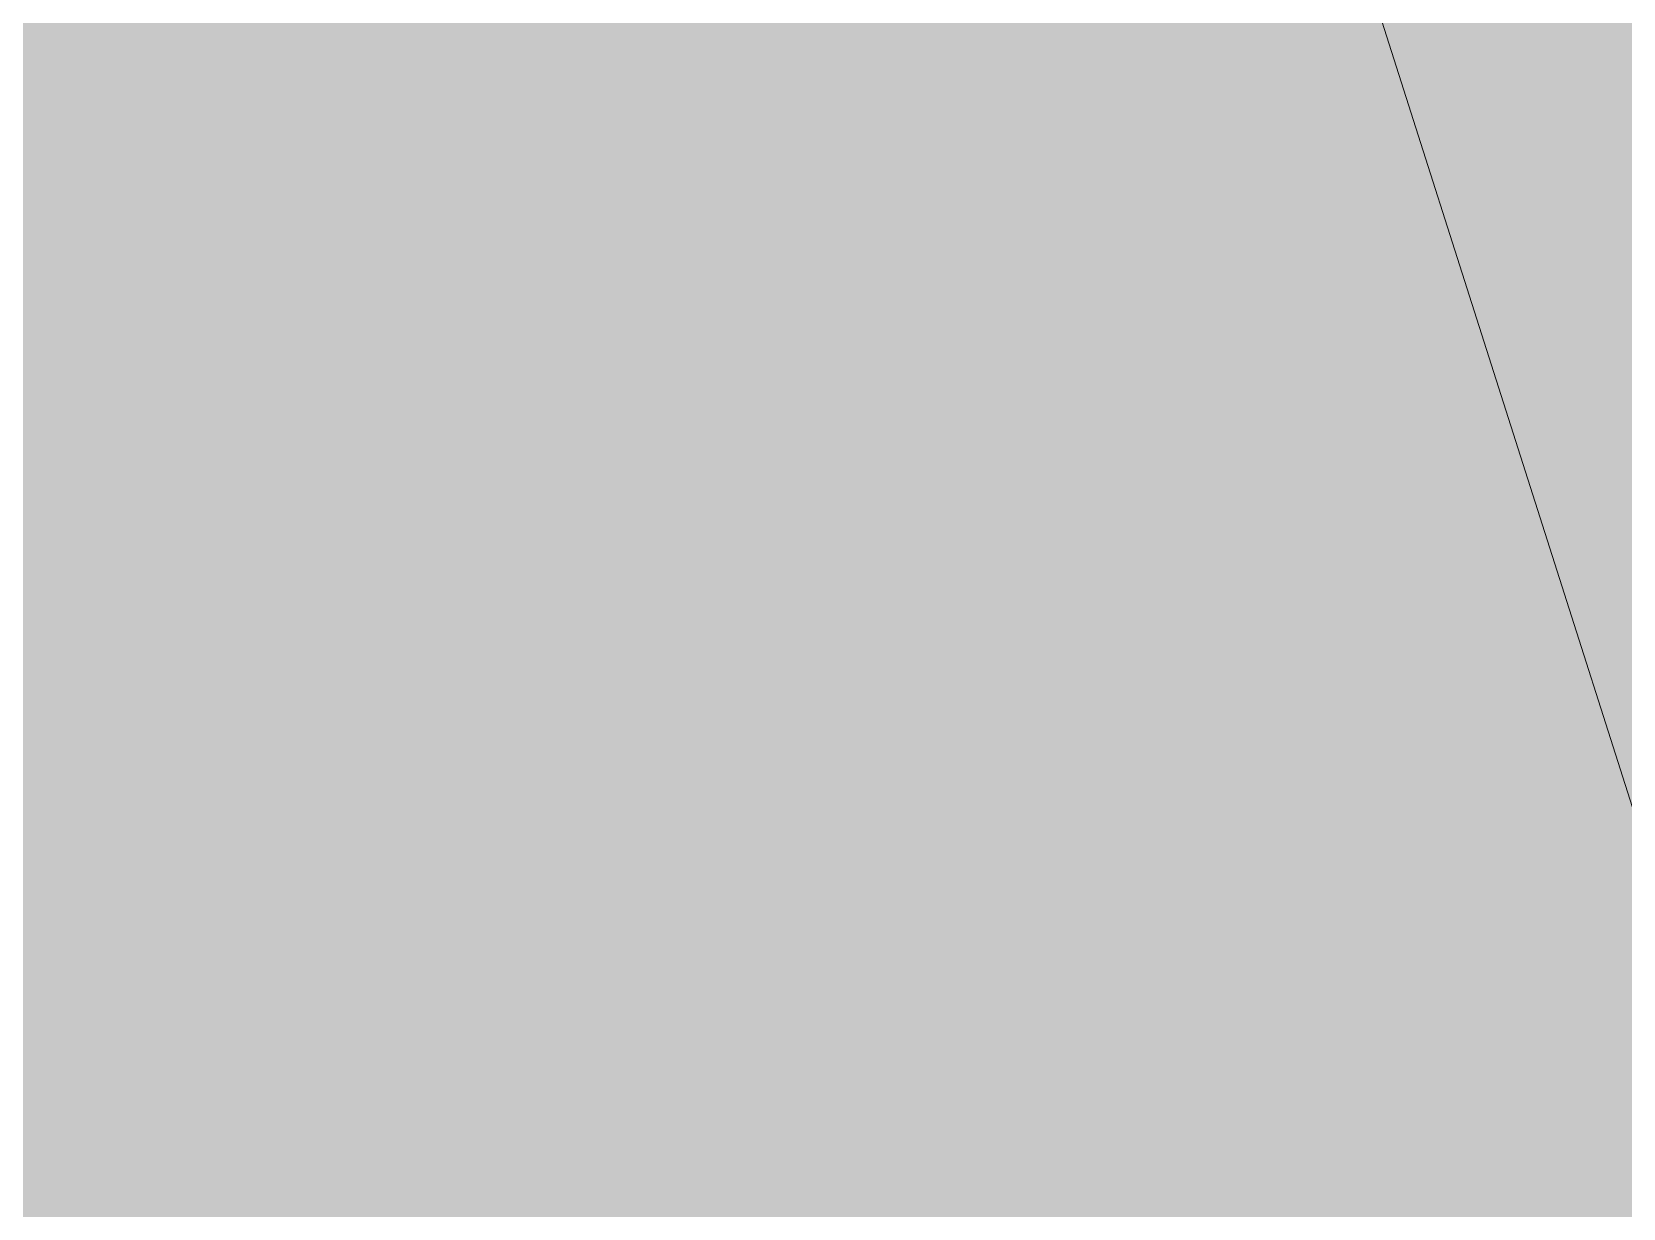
# Model space of a CAD drawing. Header units: inches. Extents: x -26493 to -10162, y -132 to 713.
# Drawn here: x -25654.7141 to -25654.4183, y 242.6022 to 242.8209 of the extents above; entities that cross this region are included whole.
import ezdxf

# ---------------------------------------------------------------- set-up
doc = ezdxf.new("R2010")
doc.units = ezdxf.units.IN
doc.header["$MEASUREMENT"] = 0
doc.layers.add('Q-SPCQ', color=91, linetype='Continuous', lineweight=9)
doc.layers.add('S-BEAM', color=12, linetype='Continuous', lineweight=9)

# ---------------------------------------------------------------- blocks, each defined once
blk = doc.blocks.new('Girt_Z - 8_D-V12-Section 13')
at = {"layer": 'S-BEAM'}
h = blk.add_hatch(color=256, dxfattribs=at)
h.paths.add_polyline_path([(-24794.86348, 242.449), (-24794.53665, 242.8983), (-24810.39023, 242.8983), (-24810.39023, 242.449), (-24808.70079, 242.449)], flags=0)
h.paths.add_polyline_path([(-25760.60752, 242.449), (-25718.15202, 242.449), (-25717.55748, 242.8983), (-25784.2438, 242.8983), (-25783.91698, 242.449), (-25760.64023, 242.449)], flags=0)
h.paths.add_polyline_path([(-25966.39023, 242.449), (-25884.70163, 242.449), (-25884.93569, 242.8983), (-25966.39023, 242.8983)], flags=0)
h.paths.add_polyline_path([(-25717.73737, 242.449), (-25695.39023, 242.449), (-25695.39023, 242.8983), (-25717.14283, 242.8983)], flags=0)
h.paths.add_polyline_path([(-25677.39023, 242.449), (-25654.34387, 242.449), (-25654.48716, 242.8983), (-25677.39023, 242.8983)], flags=0)
h.paths.add_polyline_path([(-25651.0726, 242.449), (-25625.48642, 242.449), (-25625.48642, 242.8983), (-25651.21589, 242.8983)], flags=0)
h.paths.add_polyline_path([(-25618.86142, 242.449), (-25593.27524, 242.449), (-25593.13195, 242.8983), (-25618.86142, 242.8983)], flags=0)
h.paths.add_polyline_path([(-25577.73587, 242.449), (-25406.39023, 242.449), (-25406.39023, 242.8983), (-25589.86068, 242.8983), (-25590.00397, 242.449), (-25580.5816, 242.449)], flags=0)
h.paths.add_polyline_path([(-25388.39023, 242.449), (-25117.39023, 242.449), (-25117.39023, 242.8983), (-25388.39023, 242.8983)], flags=0)
h.paths.add_polyline_path([(-25099.39023, 242.449), (-24988.77648, 242.449), (-24988.91977, 242.8983), (-25099.39023, 242.8983)], flags=0)
h.paths.add_polyline_path([(-24985.50521, 242.449), (-24959.91903, 242.449), (-24959.91903, 242.8983), (-24985.6485, 242.8983)], flags=0)
h.paths.add_polyline_path([(-25882.58748, 242.449), (-25822.36848, 242.449), (-25822.38131, 242.8983), (-25882.82154, 242.8983)], flags=0)
h.paths.add_polyline_path([(-24428.55912, 242.449), (-24250.39023, 242.449), (-24250.39023, 242.8983), (-24521.39023, 242.8983), (-24521.39023, 242.449), (-24497.67579, 242.449)], flags=0)
h.paths.add_polyline_path([(-24539.39023, 242.449), (-24539.39023, 242.8983), (-24693.84476, 242.8983), (-24694.07882, 242.449), (-24566.79246, 242.449)], flags=0)
h.paths.add_polyline_path([(-24953.29403, 242.449), (-24927.70785, 242.449), (-24927.56456, 242.8983), (-24953.29403, 242.8983)], flags=0)
h.paths.add_polyline_path([(-25815.70273, 242.449), (-25784.3034, 242.449), (-25784.63022, 242.8983), (-25815.70273, 242.8983)], flags=0)
h.paths.add_polyline_path([(-24696.19297, 242.449), (-24695.95891, 242.8983), (-24756.39914, 242.8983), (-24756.41197, 242.449), (-24705.02579, 242.449)], flags=0)
h.paths.add_polyline_path([(-24924.43658, 242.449), (-24861.04308, 242.449), (-24861.63762, 242.8983), (-24924.29329, 242.8983)], flags=0)
h.paths.add_polyline_path([(-24763.07773, 242.449), (-24763.07773, 242.8983), (-24794.15023, 242.8983), (-24794.47705, 242.449), (-24765.50287, 242.449)], flags=0)
h.paths.add_polyline_path([(-24828.39023, 242.449), (-24828.39023, 242.8983), (-24861.22297, 242.8983), (-24860.62843, 242.449), (-24843.25912, 242.449)], flags=0)
h.paths.add_polyline_path([(-22801.25546, 242.449), (-22801.25546, 242.8983), (-23076.39023, 242.8983), (-23076.39023, 242.449), (-22804.31746, 242.449)], flags=0)
h.paths.add_polyline_path([(-23094.39023, 242.449), (-23094.39023, 242.8983), (-23365.39023, 242.8983), (-23365.39023, 242.449), (-23115.34246, 242.449)], flags=0)
h.paths.add_polyline_path([(-23383.39023, 242.449), (-23383.39023, 242.8983), (-23654.39023, 242.8983), (-23654.39023, 242.449), (-23391.80912, 242.449)], flags=0)
h.paths.add_polyline_path([(-23672.39023, 242.449), (-23672.39023, 242.8983), (-23943.39023, 242.8983), (-23943.39023, 242.449), (-23737.39246, 242.449)], flags=0)
h.paths.add_polyline_path([(-23961.39023, 242.449), (-23961.39023, 242.8983), (-24232.39023, 242.8983), (-24232.39023, 242.449), (-24013.85912, 242.449)], flags=0)
blk = doc.blocks.new('Basketball_Backstop-Performance_Sports_Systems-3103-Ceiling_Hung - 27_-0_ to 27_-11 7_8_-652462-Section 13')
at = {"layer": 'Q-SPCQ'}
h = blk.add_hatch(color=256, dxfattribs=at)
h.paths.add_polyline_path([(-25627.27255, 157.5625), (-25625.38983, 157.5625), (-25625.38983, 160.1875), (-25628.10969, 160.1875)], flags=0)
h.paths.add_polyline_path([(-25629.4252, 164.3125), (-25626.28773, 164.3125), (-25663.62037, 281.375), (-25664.81163, 281.375), (-25665.50406, 279.82754), (-25665.96443, 279.40064), (-25666.07773, 279.24239), (-25629.46121, 164.4254)], flags=0)
blk.add_line((-25629.4252, 164.3125), (-25666.09782, 279.30538), dxfattribs=at)

msp = doc.modelspace()

# ---------------------------------------------------------------- block references
at = {"layer": 'Q-SPCQ'}
msp.add_blockref('Basketball_Backstop-Performance_Sports_Systems-3103-Ceiling_Hung - 27_-0_ to 27_-11 7_8_-652462-Section 13', (0, 0), dxfattribs=at)
at = {"layer": 'S-BEAM'}
msp.add_blockref('Girt_Z - 8_D-V12-Section 13', (0, 0), dxfattribs=at)

doc.saveas('drawing.dxf')
